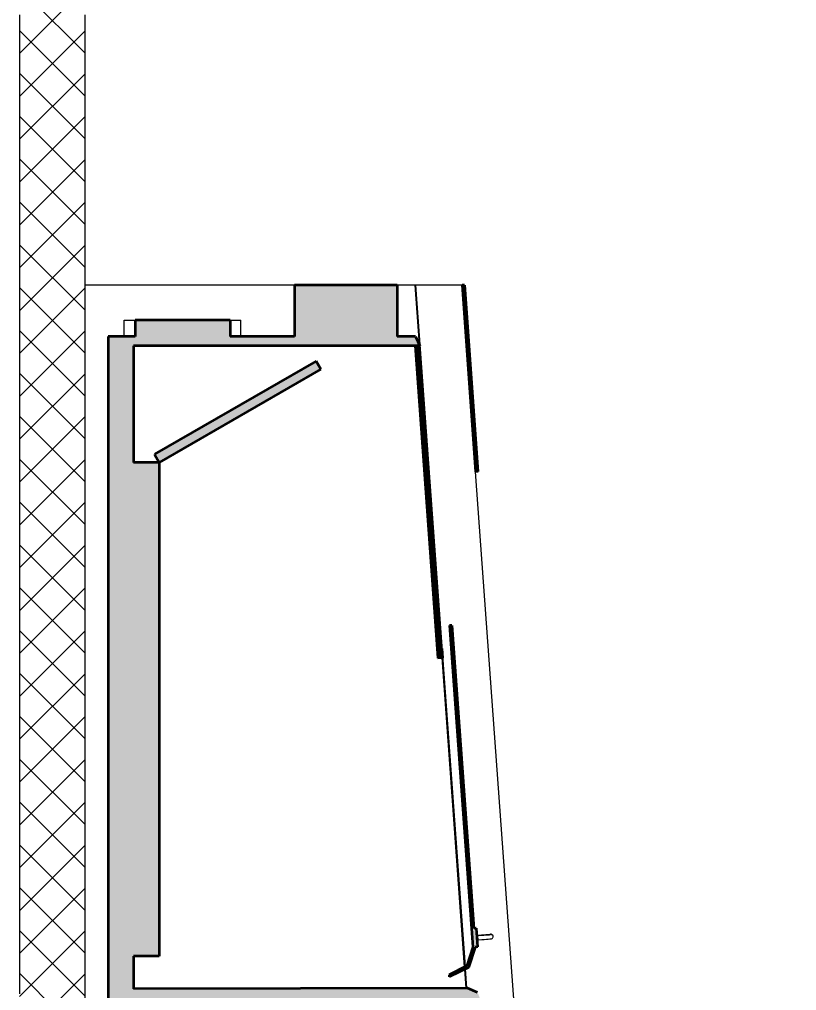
# Model space of a CAD drawing. Header units: millimetres. Extents: x -48147 to 1403542, y -455564 to 18123.
# Drawn here: x 1382604 to 1384271, y -449085 to -447003 of the extents above; entities that cross this region are included whole.
import ezdxf

# ---------------------------------------------------------------- set-up
doc = ezdxf.new("R2010")
doc.units = ezdxf.units.MM
doc.header["$MEASUREMENT"] = 0
doc.linetypes.add('Wipeout_Contour', pattern=[1000, 0, -1000])
for name, color, linetype in [('New_A-25-M_Wall_Int', 7, 'Continuous'), ('New_A-35-M_FFE_Fixed', 7, 'Continuous'), ('New_A-95-D_1_20', 7, 'Continuous')]:
    doc.layers.add(name, color=color, linetype=linetype)
for name, color, linetype, lineweight in [('New_A-25-M_Wall_Int_Pen_No__1', 7, 'Continuous', 13), ('New_A-35-M_FFE_Fixed_Pen_No__1', 7, 'Continuous', 13), ('New_A-95-D_1_20_Pen_No__1', 7, 'Continuous', 13)]:
    doc.layers.add(name, color=color, linetype=linetype, lineweight=lineweight)
for name, color, linetype, lineweight, true_color in [('New_A-25-M_Wall_Int_Pen_No__107', 7, 'Continuous', 15, 0xa6a6a6), ('New_A-35-M_FFE_Fixed_Pen_No__104', 7, 'Continuous', 15, 0xa6a6a6), ('New_A-35-M_FFE_Fixed_Pen_No__44', 7, 'Continuous', 35, 0x444444)]:
    doc.layers.add(name, color=color, linetype=linetype, lineweight=lineweight, true_color=true_color)
doc.styles.add('GENERATED_STYLE_1', font='')
doc.styles.get('GENERATED_STYLE_1').set_extended_font_data('Arial')
doc.dimstyles.new('GENERATED_STYLE__2', dxfattribs={"dimtxt": 125, "dimasz": 47.5, "dimexe": 0.18, "dimexo": 50, "dimgap": 0.09, "dimtad": 1, "dimdec": 0, "dimzin": 0, "dimdsep": 46, "dimtxsty": 'GENERATED_STYLE_1', "dimblk": 'ARROWHEAD_2', "dimblk1": 'ARROWHEAD_2', "dimblk2": 'ARROWHEAD_2', "dimcen": 0.09, "dimclrd": 7, "dimclre": 7, "dimclrt": 7, "dimadec": 0, "dimazin": 0, "dimtfac": 1, "dimtdec": 4, "dimtmove": 0, "dimatfit": 3, "dimfxl": 1, "dimtolj": 1, "dimtzin": 0, "dimarcsym": 0})

# ---------------------------------------------------------------- blocks, each defined once
blk = doc.blocks.new('Section Elem_76_1', base_point=(1418663.2, -449992.5))
at = {"color": 254, "linetype": 'Wipeout_Contour', "lineweight": 0, "ltscale": 36363434.3438254}
blk.add_wipeout([(1382744.3, -446992.5), (1382744.3, -447572.5), (1383452.9, -447572.5), (1383462.1, -447700), (1383463.3, -447702.5), (1383453.9, -447572.5), (1383553.9, -447572.5), (1383558.9, -447572.2), (1383587.9, -447972.2), (1383582.9, -447972.5), (1383674.3, -449231.5), (1383574.3, -449231.5), (1383572.8, -449211.5), (1383571.8, -449211.5), (1383573.3, -449231.5), (1383544.3, -449231.5), (1383544.3, -449958.5), (1383545.3, -449958.5), (1383545.3, -449961.5), (1383534.3, -449961.5), (1383534.3, -449977), (1383541.8, -449991.5), (1383541.8, -449992.5), (1384899.2, -449992.5), (1384899.2, -446992.5)], dxfattribs=at).dxf.layer = 'New_A-25-M_Wall_Int'
at = {"color": 254, "linetype": 'Wipeout_Contour', "lineweight": 0, "ltscale": 5816889.935855744}
blk.add_wipeout([(1383463.3, -447702.5), (1383462.3, -447702.5), (1383509.4, -448351.9), (1383510.4, -448351.8)], dxfattribs=at).dxf.layer = 'New_A-25-M_Wall_Int'
at = {"color": 254, "linetype": 'Wipeout_Contour', "lineweight": 0, "ltscale": 5817910.130765753}
blk.add_wipeout([(1383511.9, -448371.8), (1383510.9, -448371.8), (1383559, -449034.7), (1383560, -449034.2)], dxfattribs=at).dxf.layer = 'New_A-25-M_Wall_Int'
at = {"color": 254, "linetype": 'Wipeout_Contour', "lineweight": 0, "ltscale": 5818449.054077058}
blk.add_wipeout([(1383559.4, -449039.7), (1383562.3, -449080.5), (1383563.3, -449080.5), (1383560.3, -449039.2)], dxfattribs=at).dxf.layer = 'New_A-25-M_Wall_Int'
blk = doc.blocks.new('Section Elem_83_1', base_point=(1418663.2, -449992.5))
at = {"color": 254, "linetype": 'Wipeout_Contour', "lineweight": 0, "ltscale": 14536719.58055983}
blk.add_wipeout([(1382744.3, -447572.5), (1382744.3, -449231.5), (1382794.3, -449231.5), (1382794.3, -447682.5), (1382829.3, -447682.5), (1382829.3, -447647.5), (1383079.3, -447647.5), (1383079.3, -447682.5), (1383194.3, -447682.5), (1383194.3, -447572.5)], dxfattribs=at).dxf.layer = 'New_A-35-M_FFE_Fixed'
at = {"layer": 'New_A-35-M_FFE_Fixed_Pen_No__104', "linetype": 'Continuous'}
blk.add_hatch(color=256, dxfattribs=at).paths.add_polyline_path([(1383194.3, -447682.5), (1383214.3, -447682.5), (1383214.3, -447572.5), (1383194.3, -447572.5)])
at = {"layer": 'New_A-35-M_FFE_Fixed_Pen_No__1', "linetype": 'Continuous'}
blk.add_line((1383194.3, -447572.5), (1382744.3, -447572.5), dxfattribs=at)
at = {"layer": 'New_A-35-M_FFE_Fixed_Pen_No__44', "linetype": 'Continuous'}
blk.add_line((1383194.3, -447572.5), (1383194.3, -447682.5), dxfattribs=at)
at = {"layer": 'New_A-35-M_FFE_Fixed_Pen_No__44', "linetype": 'Continuous', "flags": 128}
blk.add_lwpolyline([(1382794.3, -447682.5), (1382794.3, -447702.5), (1382794.3, -449231.5)], dxfattribs=at)
at = {"color": 254, "linetype": 'Wipeout_Contour', "lineweight": 0, "ltscale": 5813986.878709476}
blk.add_wipeout([(1382852.4, -447647.5), (1382829.3, -447647.5), (1382829.3, -447682.5), (1382852.4, -447682.5)], dxfattribs=at).dxf.layer = 'New_A-35-M_FFE_Fixed'
at = {"color": 254, "linetype": 'Wipeout_Contour', "lineweight": 0, "ltscale": 5814850.372942111}
blk.add_wipeout([(1383079.3, -447647.5), (1383056.2, -447647.5), (1383056.2, -447682.5), (1383079.3, -447682.5)], dxfattribs=at).dxf.layer = 'New_A-35-M_FFE_Fixed'
at = {"color": 254, "linetype": 'Wipeout_Contour', "lineweight": 0, "ltscale": 26173444.78923565}
blk.add_wipeout([(1383453.3, -447702.5), (1382849.3, -447702.5), (1382849.3, -447952.5), (1382904.3, -447952.5), (1382894.3, -447935.2), (1383240.7, -447735.2), (1383250.7, -447752.5), (1382904.3, -447952.5), (1382904.3, -449011.5), (1382849.3, -449011.5), (1382849.3, -449081.5), (1383562.3, -449080.5), (1383559.4, -449039.7), (1383526.4, -449056.2), (1383526, -449051.3), (1383559, -449034.7), (1383510.9, -448371.8), (1383501.9, -448372.5)], dxfattribs=at).dxf.layer = 'New_A-35-M_FFE_Fixed'
at = {"layer": 'New_A-35-M_FFE_Fixed_Pen_No__104', "linetype": 'Continuous'}
for points in [[(1382852.4, -447682.5), (1383056.2, -447682.5), (1383056.2, -447647.5), (1382852.4, -447647.5)], [(1382794.3, -447702.5), (1382794.3, -449231.5), (1382849.3, -449231.5), (1382849.3, -447702.5)], [(1383250.7, -447752.5), (1383240.7, -447735.2), (1382894.3, -447935.2), (1382904.3, -447952.5)], [(1382849.3, -447952.5), (1382849.3, -449011.5), (1382904.3, -449011.5), (1382904.3, -447952.5)]]:
    blk.add_hatch(color=256, dxfattribs=at).paths.add_polyline_path(points)
at = {"layer": 'New_A-35-M_FFE_Fixed_Pen_No__1', "linetype": 'Continuous'}
for p, q in [((1382829.3, -447647.5), (1382852.4, -447647.5)), ((1382829.3, -447682.5), (1382829.3, -447647.5)), ((1383056.2, -447647.5), (1383079.3, -447647.5)), ((1383079.3, -447682.5), (1383079.3, -447647.5))]:
    blk.add_line(p, q, dxfattribs=at)
at = {"layer": 'New_A-35-M_FFE_Fixed_Pen_No__44', "linetype": 'Continuous'}
for p, q in [((1382852.4, -447647.5), (1382852.4, -447682.5)), ((1383056.2, -447647.5), (1382852.4, -447647.5)), ((1383056.2, -447647.5), (1383056.2, -447682.5)), ((1382852.4, -447682.5), (1382794.3, -447682.5)), ((1383194.3, -447682.5), (1383056.2, -447682.5)), ((1382849.3, -447702.5), (1382849.3, -447952.5)), ((1383240.7, -447735.2), (1382894.3, -447935.2)), ((1383240.7, -447735.2), (1383250.7, -447752.5)), ((1383250.7, -447752.5), (1382904.3, -447952.5)), ((1382894.3, -447935.2), (1382904.3, -447952.5)), ((1382904.3, -447952.5), (1382849.3, -447952.5)), ((1382904.3, -447952.5), (1382904.3, -449011.5)), ((1382849.3, -449011.5), (1382849.3, -449081.5)), ((1382904.3, -449011.5), (1382849.3, -449011.5))]:
    blk.add_line(p, q, dxfattribs=at)
at = {"color": 254, "linetype": 'Wipeout_Contour', "lineweight": 0, "ltscale": 7270296.068486423}
blk.add_wipeout([(1383414.3, -447572.5), (1383414.3, -447682.5), (1383453.9, -447682.5), (1383462.1, -447700), (1383452.9, -447572.5)], dxfattribs=at).dxf.layer = 'New_A-35-M_FFE_Fixed'
at = {"color": 254, "linetype": 'Wipeout_Contour', "lineweight": 0, "ltscale": 5817783.480191406}
blk.add_wipeout([(1383524.9, -447572.5), (1383645.3, -449231.5), (1383674.3, -449231.5), (1383553.9, -447572.5)], dxfattribs=at).dxf.layer = 'New_A-35-M_FFE_Fixed'
at = {"layer": 'New_A-35-M_FFE_Fixed_Pen_No__104', "linetype": 'Continuous'}
blk.add_hatch(color=256, dxfattribs=at).paths.add_polyline_path([(1383214.3, -447682.5), (1383414.3, -447682.5), (1383414.3, -447572.5), (1383214.3, -447572.5)])
at = {"layer": 'New_A-35-M_FFE_Fixed_Pen_No__44', "linetype": 'Continuous'}
blk.add_line((1383414.3, -447572.5), (1383414.3, -447682.5), dxfattribs=at)
at = {"layer": 'New_A-35-M_FFE_Fixed_Pen_No__44', "linetype": 'Continuous', "flags": 128}
blk.add_lwpolyline([(1383414.3, -447572.5), (1383214.3, -447572.5), (1383194.3, -447572.5)], dxfattribs=at)
at = {"color": 254, "linetype": 'Wipeout_Contour', "lineweight": 0, "ltscale": 5816880.582695779}
blk.add_wipeout([(1383458.3, -447702.5), (1383505.5, -448352.2), (1383509.4, -448351.9), (1383462.3, -447702.5)], dxfattribs=at).dxf.layer = 'New_A-35-M_FFE_Fixed'
at = {"color": 254, "linetype": 'Wipeout_Contour', "lineweight": 0, "ltscale": 81458587.15775077}
blk.add_wipeout([(1383524.9, -447572.5), (1383454.9, -447572.5), (1383560.9, -449033.8), (1383563.7, -449032.4), (1383576.9, -448992.4), (1383526.9, -448302.5), (1383531.9, -448302.2), (1383579, -448952.2), (1383584, -448951.8), (1383585.1, -448966.8), (1383615, -448964.6), (1383616.3, -448964.7), (1383617.6, -448965.1), (1383618.6, -448965.8), (1383619.5, -448966.8), (1383620.1, -448967.9), (1383620.4, -448969.2), (1383620.3, -448970.5), (1383619.9, -448971.8), (1383619.2, -448972.9), (1383618.2, -448973.7), (1383617, -448974.3), (1383615.7, -448974.6), (1383585.8, -448976.7), (1383586.9, -448991.7), (1383581.9, -448992.1), (1383567.5, -449035.6), (1383561.3, -449038.7), (1383564.3, -449080.5), (1383565.6, -449080.5), (1383586.8, -449089.3), (1383595.6, -449110.5), (1383595.6, -449111.5), (1383566.6, -449111.5), (1383568, -449131.5), (1383588.6, -449131.5), (1383589.3, -449131.7), (1383590.4, -449132.8), (1383590.6, -449133.5), (1383590.6, -449139.5), (1383594.6, -449139.5), (1383595.3, -449139.7), (1383596.4, -449140.8), (1383596.6, -449141.5), (1383596.6, -449201.5), (1383596.4, -449202.3), (1383595.3, -449203.4), (1383594.6, -449203.5), (1383590.6, -449203.5), (1383590.6, -449209.5), (1383590.4, -449210.3), (1383589.3, -449211.4), (1383588.6, -449211.5), (1383573.8, -449211.5), (1383575.3, -449231.5), (1383645.3, -449231.5)], dxfattribs=at).dxf.layer = 'New_A-35-M_FFE_Fixed'
at = {"layer": 'New_A-35-M_FFE_Fixed_Pen_No__44', "linetype": 'Continuous'}
for p, q in [((1383587.9, -447972.2), (1383582.9, -447972.5)), ((1383584, -448951.8), (1383579, -448952.2)), ((1383586.9, -448991.7), (1383581.9, -448992.1)), ((1383526, -449051.3), (1383526.4, -449056.2))]:
    blk.add_line(p, q, dxfattribs=at)
at = {"color": 254, "linetype": 'Wipeout_Contour', "lineweight": 0, "ltscale": 11634707.32863696}
blk.add_wipeout([(1383453.9, -447572.5), (1383510.4, -448351.8), (1383510.5, -448351.8), (1383511.9, -448371.8), (1383511.9, -448371.8), (1383560, -449034.2), (1383560.9, -449033.8), (1383454.9, -447572.5)], dxfattribs=at).dxf.layer = 'New_A-35-M_FFE_Fixed'
at = {"color": 254, "linetype": 'Wipeout_Contour', "lineweight": 0, "ltscale": 5818457.875519184}
blk.add_wipeout([(1383585.8, -448976.7), (1383595.8, -448976), (1383595.9, -448975.8), (1383585.8, -448976.6)], dxfattribs=at).dxf.layer = 'New_A-35-M_FFE_Fixed'
at = {"layer": 'New_A-35-M_FFE_Fixed_Pen_No__104', "linetype": 'Continuous'}
for points in [[(1383582.9, -447972.5), (1383587.9, -447972.2), (1383558.9, -447572.2), (1383553.9, -447572.5)], [(1382794.3, -447702.5), (1383463.3, -447702.5), (1383453.9, -447682.5), (1382794.3, -447682.5)], [(1383453.3, -447702.5), (1383500.5, -448352.5), (1383505.5, -448352.2), (1383458.3, -447702.2)], [(1383526.9, -448302.5), (1383574, -448952.5), (1383579, -448952.2), (1383531.9, -448302.2)], [(1383500.5, -448352.5), (1383501.9, -448372.5), (1383511.9, -448371.8), (1383510.5, -448351.8)]]:
    blk.add_hatch(color=256, dxfattribs=at).paths.add_polyline_path(points)
at = {"layer": 'New_A-35-M_FFE_Fixed_Pen_No__1', "linetype": 'Continuous'}
for p, q in [((1383452.9, -447572.5), (1383414.3, -447572.5)), ((1383462.1, -447700), (1383452.9, -447572.5)), ((1383454.9, -447572.5), (1383453.9, -447572.5)), ((1383510.4, -448351.8), (1383453.9, -447572.5)), ((1383524.9, -447572.5), (1383454.9, -447572.5)), ((1383553.9, -447572.5), (1383524.9, -447572.5)), ((1383509.4, -448351.9), (1383462.3, -447702.5))]:
    blk.add_line(p, q, dxfattribs=at)
at = {"layer": 'New_A-35-M_FFE_Fixed_Pen_No__44', "linetype": 'Continuous'}
for p, q in [((1383558.9, -447572.2), (1383553.9, -447572.5)), ((1383553.9, -447572.5), (1383582.9, -447972.5)), ((1383558.9, -447572.2), (1383587.9, -447972.2)), ((1383453.9, -447682.5), (1383414.3, -447682.5)), ((1383453.9, -447682.5), (1383463.3, -447702.5)), ((1383463.3, -447702.5), (1382849.3, -447702.5)), ((1383458.3, -447702.2), (1383453.3, -447702.5)), ((1383458.3, -447702.2), (1383505.5, -448352.2)), ((1383531.9, -448302.2), (1383526.9, -448302.5)), ((1383531.9, -448302.2), (1383579, -448952.2)), ((1383510.5, -448351.8), (1383505.5, -448352.2)), ((1383510.5, -448351.8), (1383511.9, -448371.8)), ((1383511.9, -448371.8), (1383501.9, -448372.5))]:
    blk.add_line(p, q, dxfattribs=at)
at = {"layer": 'New_A-35-M_FFE_Fixed_Pen_No__44', "linetype": 'Continuous', "flags": 128}
blk.add_lwpolyline([(1383453.3, -447702.5), (1383500.5, -448352.5), (1383501.9, -448372.5)], dxfattribs=at)
at = {"color": 254, "linetype": 'Wipeout_Contour', "lineweight": 0, "ltscale": 5818457.516923073}
blk.add_wipeout([(1383585.8, -448976.6), (1383595.9, -448975.8), (1383595.9, -448975.3), (1383585.8, -448976.1)], dxfattribs=at).dxf.layer = 'New_A-35-M_FFE_Fixed'
at = {"color": 254, "linetype": 'Wipeout_Contour', "lineweight": 0, "ltscale": 5818452.491698951}
blk.add_wipeout([(1383560.3, -449039.2), (1383563.3, -449080.5), (1383564.3, -449080.5), (1383561.3, -449038.7)], dxfattribs=at).dxf.layer = 'New_A-35-M_FFE_Fixed'
at = {"layer": 'New_A-35-M_FFE_Fixed_Pen_No__104', "linetype": 'Continuous'}
for points in [[(1383576.9, -448992.4), (1383563.7, -449032.4), (1383526, -449051.3), (1383526.4, -449056.2), (1383567.5, -449035.6), (1383581.9, -448992.1)], [(1383595.6, -449111.5), (1383595.6, -449110.5), (1383586.8, -449089.3), (1383565.6, -449080.5), (1382849.3, -449081.5), (1382849.3, -449111.5)]]:
    blk.add_hatch(color=256, dxfattribs=at).paths.add_polyline_path(points)
at = {"layer": 'New_A-35-M_FFE_Fixed_Pen_No__1', "linetype": 'Continuous'}
for p, q in [((1383560.9, -449033.8), (1383454.9, -447572.5)), ((1383559, -449034.7), (1383510.9, -448371.8)), ((1383560, -449034.2), (1383511.9, -448371.8)), ((1383562.3, -449080.5), (1383559.4, -449039.7)), ((1383563.3, -449080.5), (1383560.3, -449039.2)), ((1383564.3, -449080.5), (1383561.3, -449038.7))]:
    blk.add_line(p, q, dxfattribs=at)
at = {"layer": 'New_A-35-M_FFE_Fixed_Pen_No__44', "linetype": 'Continuous'}
for p, q in [((1383581.9, -448992.1), (1383567.5, -449035.6)), ((1383563.7, -449032.4), (1383526, -449051.3)), ((1383567.5, -449035.6), (1383526.4, -449056.2))]:
    blk.add_line(p, q, dxfattribs=at)
at = {"layer": 'New_A-35-M_FFE_Fixed_Pen_No__44', "linetype": 'Continuous', "flags": 128}
blk.add_lwpolyline([(1383586.8, -449089.3), (1383565.6, -449080.5), (1382849.3, -449081.5)], dxfattribs=at)
at = {"color": 254, "linetype": 'Wipeout_Contour', "lineweight": 0, "ltscale": 5818456.672627158}
blk.add_wipeout([(1383585.8, -448976.1), (1383595.9, -448975.3), (1383595.9, -448974.5), (1383585.7, -448975.3)], dxfattribs=at).dxf.layer = 'New_A-35-M_FFE_Fixed'
at = {"color": 254, "linetype": 'Wipeout_Contour', "lineweight": 0, "ltscale": 5818455.404267638}
blk.add_wipeout([(1383585.7, -448975.3), (1383595.9, -448974.5), (1383595.9, -448973.5), (1383585.6, -448974.2)], dxfattribs=at).dxf.layer = 'New_A-35-M_FFE_Fixed'
at = {"color": 254, "linetype": 'Wipeout_Contour', "lineweight": 0, "ltscale": 5818453.795753628}
blk.add_wipeout([(1383585.6, -448974.2), (1383595.9, -448973.5), (1383595.8, -448972.3), (1383585.5, -448973)], dxfattribs=at).dxf.layer = 'New_A-35-M_FFE_Fixed'
at = {"color": 254, "linetype": 'Wipeout_Contour', "lineweight": 0, "ltscale": 5818451.95475812}
blk.add_wipeout([(1383585.5, -448973), (1383595.8, -448972.3), (1383595.7, -448971), (1383585.4, -448971.8)], dxfattribs=at).dxf.layer = 'New_A-35-M_FFE_Fixed'
at = {"color": 254, "linetype": 'Wipeout_Contour', "lineweight": 0, "ltscale": 5818450.006720263}
blk.add_wipeout([(1383585.4, -448971.8), (1383595.7, -448971), (1383595.6, -448969.7), (1383585.4, -448970.5)], dxfattribs=at).dxf.layer = 'New_A-35-M_FFE_Fixed'
at = {"color": 254, "linetype": 'Wipeout_Contour', "lineweight": 0, "ltscale": 5818448.084378919}
blk.add_wipeout([(1383585.4, -448970.5), (1383595.6, -448969.7), (1383595.5, -448968.5), (1383585.3, -448969.3)], dxfattribs=at).dxf.layer = 'New_A-35-M_FFE_Fixed'
at = {"color": 254, "linetype": 'Wipeout_Contour', "lineweight": 0, "ltscale": 5818446.318716606}
blk.add_wipeout([(1383585.3, -448969.3), (1383595.5, -448968.5), (1383595.4, -448967.5), (1383585.2, -448968.2)], dxfattribs=at).dxf.layer = 'New_A-35-M_FFE_Fixed'
at = {"color": 254, "linetype": 'Wipeout_Contour', "lineweight": 0, "ltscale": 5818444.830021506}
blk.add_wipeout([(1383585.2, -448968.2), (1383595.4, -448967.5), (1383595.3, -448966.7), (1383585.1, -448967.4)], dxfattribs=at).dxf.layer = 'New_A-35-M_FFE_Fixed'
at = {"color": 254, "linetype": 'Wipeout_Contour', "lineweight": 0, "ltscale": 5818443.719670128}
blk.add_wipeout([(1383585.1, -448967.4), (1383595.3, -448966.7), (1383595.2, -448966.2), (1383585.1, -448966.9)], dxfattribs=at).dxf.layer = 'New_A-35-M_FFE_Fixed'
at = {"color": 254, "linetype": 'Wipeout_Contour', "lineweight": 0, "ltscale": 5818443.063149055}
blk.add_wipeout([(1383595.1, -448966), (1383585.1, -448966.8), (1383585.1, -448966.9), (1383595.2, -448966.2)], dxfattribs=at).dxf.layer = 'New_A-35-M_FFE_Fixed'
at = {"layer": 'New_A-35-M_FFE_Fixed_Pen_No__44', "linetype": 'Continuous', "flags": 128}
blk.add_lwpolyline([(1383526.9, -448302.5), (1383574, -448952.5), (1383576.9, -448992.4), (1383563.7, -449032.4)], dxfattribs=at)
at = {"color": 254, "linetype": 'Wipeout_Contour', "lineweight": 0, "ltscale": 5818486.351430858}
blk.add_wipeout([(1383595.8, -448976), (1383600.9, -448975.6), (1383601.3, -448975.4), (1383595.9, -448975.8)], dxfattribs=at).dxf.layer = 'New_A-35-M_FFE_Fixed'
at = {"color": 254, "linetype": 'Wipeout_Contour', "lineweight": 0, "ltscale": 5818486.594504636}
blk.add_wipeout([(1383595.9, -448975.8), (1383601.3, -448975.4), (1383601.5, -448974.9), (1383595.9, -448975.3)], dxfattribs=at).dxf.layer = 'New_A-35-M_FFE_Fixed'
at = {"color": 254, "linetype": 'Wipeout_Contour', "lineweight": 0, "ltscale": 5818486.289125418}
blk.add_wipeout([(1383595.9, -448975.3), (1383601.5, -448974.9), (1383601.8, -448974.1), (1383595.9, -448974.5)], dxfattribs=at).dxf.layer = 'New_A-35-M_FFE_Fixed'
at = {"color": 254, "linetype": 'Wipeout_Contour', "lineweight": 0, "ltscale": 5818485.447218327}
blk.add_wipeout([(1383595.9, -448974.5), (1383601.8, -448974.1), (1383601.9, -448973.1), (1383595.9, -448973.5)], dxfattribs=at).dxf.layer = 'New_A-35-M_FFE_Fixed'
at = {"color": 254, "linetype": 'Wipeout_Contour', "lineweight": 0, "ltscale": 5818484.130004975}
blk.add_wipeout([(1383595.9, -448973.5), (1383601.9, -448973.1), (1383601.9, -448971.9), (1383595.8, -448972.3)], dxfattribs=at).dxf.layer = 'New_A-35-M_FFE_Fixed'
at = {"color": 254, "linetype": 'Wipeout_Contour', "lineweight": 0, "ltscale": 5818482.445122106}
blk.add_wipeout([(1383595.8, -448972.3), (1383601.9, -448971.9), (1383601.9, -448970.6), (1383595.7, -448971)], dxfattribs=at).dxf.layer = 'New_A-35-M_FFE_Fixed'
at = {"color": 254, "linetype": 'Wipeout_Contour', "lineweight": 0, "ltscale": 5818480.504611409}
blk.add_wipeout([(1383595.7, -448971), (1383601.9, -448970.6), (1383601.7, -448969.3), (1383595.6, -448969.7)], dxfattribs=at).dxf.layer = 'New_A-35-M_FFE_Fixed'
at = {"color": 254, "linetype": 'Wipeout_Contour', "lineweight": 0, "ltscale": 5818478.427485642}
blk.add_wipeout([(1383595.6, -448969.7), (1383601.7, -448969.3), (1383601.5, -448968.1), (1383595.5, -448968.5)], dxfattribs=at).dxf.layer = 'New_A-35-M_FFE_Fixed'
at = {"color": 254, "linetype": 'Wipeout_Contour', "lineweight": 0, "ltscale": 5818476.355467557}
blk.add_wipeout([(1383595.5, -448968.5), (1383601.5, -448968.1), (1383601.3, -448967.1), (1383595.4, -448967.5)], dxfattribs=at).dxf.layer = 'New_A-35-M_FFE_Fixed'
at = {"color": 254, "linetype": 'Wipeout_Contour', "lineweight": 0, "ltscale": 5818474.429770177}
blk.add_wipeout([(1383595.4, -448967.5), (1383601.3, -448967.1), (1383600.9, -448966.3), (1383595.3, -448966.7)], dxfattribs=at).dxf.layer = 'New_A-35-M_FFE_Fixed'
at = {"color": 254, "linetype": 'Wipeout_Contour', "lineweight": 0, "ltscale": 5818472.781229187}
blk.add_wipeout([(1383595.3, -448966.7), (1383600.9, -448966.3), (1383600.6, -448965.8), (1383595.2, -448966.2)], dxfattribs=at).dxf.layer = 'New_A-35-M_FFE_Fixed'
at = {"color": 254, "linetype": 'Wipeout_Contour', "lineweight": 0, "ltscale": 5818471.520429136}
blk.add_wipeout([(1383595.2, -448966.2), (1383600.6, -448965.8), (1383600.2, -448965.7), (1383595.1, -448966)], dxfattribs=at).dxf.layer = 'New_A-35-M_FFE_Fixed'
at = {"layer": 'New_A-35-M_FFE_Fixed_Pen_No__104', "linetype": 'Continuous'}
blk.add_hatch(color=256, dxfattribs=at).paths.add_polyline_path([(1383574, -448952.5), (1383576.9, -448992.4), (1383586.9, -448991.7), (1383584, -448951.8)])
at = {"layer": 'New_A-35-M_FFE_Fixed_Pen_No__44', "linetype": 'Continuous'}
blk.add_line((1383584, -448951.8), (1383586.9, -448991.7), dxfattribs=at)
at = {"color": 254, "linetype": 'Wipeout_Contour', "lineweight": 0, "ltscale": 5818505.417841376}
blk.add_wipeout([(1383600.9, -448975.6), (1383605.8, -448975.3), (1383606.4, -448975.1), (1383601.3, -448975.4)], dxfattribs=at).dxf.layer = 'New_A-35-M_FFE_Fixed'
at = {"color": 254, "linetype": 'Wipeout_Contour', "lineweight": 0, "ltscale": 5818506.67448369}
blk.add_wipeout([(1383601.3, -448975.4), (1383606.4, -448975.1), (1383607, -448974.5), (1383601.5, -448974.9)], dxfattribs=at).dxf.layer = 'New_A-35-M_FFE_Fixed'
at = {"color": 254, "linetype": 'Wipeout_Contour', "lineweight": 0, "ltscale": 5818507.277938904}
blk.add_wipeout([(1383601.5, -448974.9), (1383607, -448974.5), (1383607.4, -448973.7), (1383601.8, -448974.1)], dxfattribs=at).dxf.layer = 'New_A-35-M_FFE_Fixed'
at = {"color": 254, "linetype": 'Wipeout_Contour', "lineweight": 0, "ltscale": 5818507.185043396}
blk.add_wipeout([(1383601.8, -448974.1), (1383607.4, -448973.7), (1383607.8, -448972.6), (1383601.9, -448973.1)], dxfattribs=at).dxf.layer = 'New_A-35-M_FFE_Fixed'
at = {"color": 254, "linetype": 'Wipeout_Contour', "lineweight": 0, "ltscale": 5818506.401206709}
blk.add_wipeout([(1383601.9, -448973.1), (1383607.8, -448972.6), (1383607.9, -448971.4), (1383601.9, -448971.9)], dxfattribs=at).dxf.layer = 'New_A-35-M_FFE_Fixed'
at = {"color": 254, "linetype": 'Wipeout_Contour', "lineweight": 0, "ltscale": 5818504.965999736}
blk.add_wipeout([(1383601.9, -448971.9), (1383607.9, -448971.4), (1383607.9, -448970.1), (1383601.9, -448970.6)], dxfattribs=at).dxf.layer = 'New_A-35-M_FFE_Fixed'
at = {"color": 254, "linetype": 'Wipeout_Contour', "lineweight": 0, "ltscale": 5818503.028011233}
blk.add_wipeout([(1383601.9, -448970.6), (1383607.9, -448970.1), (1383607.7, -448968.8), (1383601.7, -448969.3)], dxfattribs=at).dxf.layer = 'New_A-35-M_FFE_Fixed'
at = {"color": 254, "linetype": 'Wipeout_Contour', "lineweight": 0, "ltscale": 5818500.680774665}
blk.add_wipeout([(1383601.7, -448969.3), (1383607.7, -448968.8), (1383607.4, -448967.7), (1383601.5, -448968.1)], dxfattribs=at).dxf.layer = 'New_A-35-M_FFE_Fixed'
at = {"color": 254, "linetype": 'Wipeout_Contour', "lineweight": 0, "ltscale": 5818498.084597118}
blk.add_wipeout([(1383601.5, -448968.1), (1383607.4, -448967.7), (1383606.9, -448966.7), (1383601.3, -448967.1)], dxfattribs=at).dxf.layer = 'New_A-35-M_FFE_Fixed'
at = {"color": 254, "linetype": 'Wipeout_Contour', "lineweight": 0, "ltscale": 5818495.416529104}
blk.add_wipeout([(1383601.3, -448967.1), (1383606.9, -448966.7), (1383606.3, -448965.9), (1383600.9, -448966.3)], dxfattribs=at).dxf.layer = 'New_A-35-M_FFE_Fixed'
at = {"color": 254, "linetype": 'Wipeout_Contour', "lineweight": 0, "ltscale": 5818492.857944241}
blk.add_wipeout([(1383600.9, -448966.3), (1383606.3, -448965.9), (1383605.7, -448965.4), (1383600.6, -448965.8)], dxfattribs=at).dxf.layer = 'New_A-35-M_FFE_Fixed'
at = {"color": 254, "linetype": 'Wipeout_Contour', "lineweight": 0, "ltscale": 5818490.580629658}
blk.add_wipeout([(1383600.6, -448965.8), (1383605.7, -448965.4), (1383605, -448965.3), (1383600.2, -448965.7)], dxfattribs=at).dxf.layer = 'New_A-35-M_FFE_Fixed'
at = {"color": 254, "linetype": 'Wipeout_Contour', "lineweight": 0, "ltscale": 5818522.565547897}
blk.add_wipeout([(1383605.8, -448975.3), (1383609.9, -448975), (1383610.8, -448974.8), (1383606.4, -448975.1)], dxfattribs=at).dxf.layer = 'New_A-35-M_FFE_Fixed'
at = {"color": 254, "linetype": 'Wipeout_Contour', "lineweight": 0, "ltscale": 5818524.870521752}
blk.add_wipeout([(1383606.4, -448975.1), (1383610.8, -448974.8), (1383611.6, -448974.2), (1383607, -448974.5)], dxfattribs=at).dxf.layer = 'New_A-35-M_FFE_Fixed'
at = {"color": 254, "linetype": 'Wipeout_Contour', "lineweight": 0, "ltscale": 5818526.41402984}
blk.add_wipeout([(1383607, -448974.5), (1383611.6, -448974.2), (1383612.3, -448973.3), (1383607.4, -448973.7)], dxfattribs=at).dxf.layer = 'New_A-35-M_FFE_Fixed'
at = {"color": 254, "linetype": 'Wipeout_Contour', "lineweight": 0, "ltscale": 5818527.088812854}
blk.add_wipeout([(1383607.4, -448973.7), (1383612.3, -448973.3), (1383612.8, -448972.3), (1383607.8, -448972.6)], dxfattribs=at).dxf.layer = 'New_A-35-M_FFE_Fixed'
at = {"color": 254, "linetype": 'Wipeout_Contour', "lineweight": 0, "ltscale": 5818526.847912198}
blk.add_wipeout([(1383607.8, -448972.6), (1383612.8, -448972.3), (1383613.1, -448971), (1383607.9, -448971.4)], dxfattribs=at).dxf.layer = 'New_A-35-M_FFE_Fixed'
at = {"color": 254, "linetype": 'Wipeout_Contour', "lineweight": 0, "ltscale": 5818525.703995476}
blk.add_wipeout([(1383607.9, -448971.4), (1383613.1, -448971), (1383613.1, -448969.7), (1383607.9, -448970.1)], dxfattribs=at).dxf.layer = 'New_A-35-M_FFE_Fixed'
at = {"color": 254, "linetype": 'Wipeout_Contour', "lineweight": 0, "ltscale": 5818523.75593956}
blk.add_wipeout([(1383607.9, -448970.1), (1383613.1, -448969.7), (1383612.9, -448968.5), (1383607.7, -448968.8)], dxfattribs=at).dxf.layer = 'New_A-35-M_FFE_Fixed'
at = {"color": 254, "linetype": 'Wipeout_Contour', "lineweight": 0, "ltscale": 5818521.127802779}
blk.add_wipeout([(1383607.7, -448968.8), (1383612.9, -448968.5), (1383612.4, -448967.3), (1383607.4, -448967.7)], dxfattribs=at).dxf.layer = 'New_A-35-M_FFE_Fixed'
at = {"color": 254, "linetype": 'Wipeout_Contour', "lineweight": 0, "ltscale": 5818517.988966146}
blk.add_wipeout([(1383607.4, -448967.7), (1383612.4, -448967.3), (1383611.8, -448966.3), (1383606.9, -448966.7)], dxfattribs=at).dxf.layer = 'New_A-35-M_FFE_Fixed'
at = {"color": 254, "linetype": 'Wipeout_Contour', "lineweight": 0, "ltscale": 5818514.553544196}
blk.add_wipeout([(1383606.9, -448966.7), (1383611.8, -448966.3), (1383611, -448965.6), (1383606.3, -448965.9)], dxfattribs=at).dxf.layer = 'New_A-35-M_FFE_Fixed'
at = {"color": 254, "linetype": 'Wipeout_Contour', "lineweight": 0, "ltscale": 5818511.055245193}
blk.add_wipeout([(1383606.3, -448965.9), (1383611, -448965.6), (1383610.1, -448965.1), (1383605.7, -448965.4)], dxfattribs=at).dxf.layer = 'New_A-35-M_FFE_Fixed'
at = {"layer": 'New_A-35-M_FFE_Fixed_Pen_No__1', "linetype": 'Continuous'}
blk.add_line((1383585.8, -448976.7), (1383595.8, -448976), dxfattribs=at)
at = {"color": 254, "linetype": 'Wipeout_Contour', "lineweight": 0, "ltscale": 5818507.729467022}
blk.add_wipeout([(1383605.7, -448965.4), (1383610.1, -448965.1), (1383609.2, -448965), (1383605, -448965.3)], dxfattribs=at).dxf.layer = 'New_A-35-M_FFE_Fixed'
at = {"layer": 'New_A-35-M_FFE_Fixed_Pen_No__1', "linetype": 'Continuous'}
blk.add_line((1383585.1, -448966.8), (1383595.1, -448966), dxfattribs=at)
at = {"color": 254, "linetype": 'Wipeout_Contour', "lineweight": 0, "ltscale": 5818536.564137039}
blk.add_wipeout([(1383609.9, -448975), (1383613.1, -448974.8), (1383614.2, -448974.5), (1383610.8, -448974.8)], dxfattribs=at).dxf.layer = 'New_A-35-M_FFE_Fixed'
at = {"color": 254, "linetype": 'Wipeout_Contour', "lineweight": 0, "ltscale": 5818539.725568052}
blk.add_wipeout([(1383610.8, -448974.8), (1383614.2, -448974.5), (1383615.2, -448973.9), (1383611.6, -448974.2)], dxfattribs=at).dxf.layer = 'New_A-35-M_FFE_Fixed'
at = {"color": 254, "linetype": 'Wipeout_Contour', "lineweight": 0, "ltscale": 5818542.037176025}
blk.add_wipeout([(1383611.6, -448974.2), (1383615.2, -448973.9), (1383616, -448973.1), (1383612.3, -448973.3)], dxfattribs=at).dxf.layer = 'New_A-35-M_FFE_Fixed'
at = {"color": 254, "linetype": 'Wipeout_Contour', "lineweight": 0, "ltscale": 5818543.339311614}
blk.add_wipeout([(1383612.3, -448973.3), (1383616, -448973.1), (1383616.7, -448972), (1383612.8, -448972.3)], dxfattribs=at).dxf.layer = 'New_A-35-M_FFE_Fixed'
at = {"color": 254, "linetype": 'Wipeout_Contour', "lineweight": 0, "ltscale": 5818543.542198979}
blk.add_wipeout([(1383612.8, -448972.3), (1383616.7, -448972), (1383617, -448970.8), (1383613.1, -448971)], dxfattribs=at).dxf.layer = 'New_A-35-M_FFE_Fixed'
at = {"color": 254, "linetype": 'Wipeout_Contour', "lineweight": 0, "ltscale": 5818542.631081044}
blk.add_wipeout([(1383613.1, -448971), (1383617, -448970.8), (1383617.1, -448969.5), (1383613.1, -448969.7)], dxfattribs=at).dxf.layer = 'New_A-35-M_FFE_Fixed'
at = {"color": 254, "linetype": 'Wipeout_Contour', "lineweight": 0, "ltscale": 5818540.680215448}
blk.add_wipeout([(1383613.1, -448969.7), (1383617.1, -448969.5), (1383616.8, -448968.2), (1383612.9, -448968.5)], dxfattribs=at).dxf.layer = 'New_A-35-M_FFE_Fixed'
at = {"color": 254, "linetype": 'Wipeout_Contour', "lineweight": 0, "ltscale": 5818537.82254115}
blk.add_wipeout([(1383612.9, -448968.5), (1383616.8, -448968.2), (1383616.3, -448967), (1383612.4, -448967.3)], dxfattribs=at).dxf.layer = 'New_A-35-M_FFE_Fixed'
at = {"color": 254, "linetype": 'Wipeout_Contour', "lineweight": 0, "ltscale": 5818534.240342239}
blk.add_wipeout([(1383612.4, -448967.3), (1383616.3, -448967), (1383615.5, -448966), (1383611.8, -448966.3)], dxfattribs=at).dxf.layer = 'New_A-35-M_FFE_Fixed'
at = {"color": 254, "linetype": 'Wipeout_Contour', "lineweight": 0, "ltscale": 5818530.178101501}
blk.add_wipeout([(1383611.8, -448966.3), (1383615.5, -448966), (1383614.6, -448965.3), (1383611, -448965.6)], dxfattribs=at).dxf.layer = 'New_A-35-M_FFE_Fixed'
at = {"color": 254, "linetype": 'Wipeout_Contour', "lineweight": 0, "ltscale": 5818525.912336238}
blk.add_wipeout([(1383611, -448965.6), (1383614.6, -448965.3), (1383613.5, -448964.9), (1383610.1, -448965.1)], dxfattribs=at).dxf.layer = 'New_A-35-M_FFE_Fixed'
at = {"layer": 'New_A-35-M_FFE_Fixed_Pen_No__1', "linetype": 'Continuous'}
blk.add_line((1383595.8, -448976), (1383600.9, -448975.6), dxfattribs=at)
at = {"color": 254, "linetype": 'Wipeout_Contour', "lineweight": 0, "ltscale": 5818521.730099957}
blk.add_wipeout([(1383610.1, -448965.1), (1383613.5, -448964.9), (1383612.3, -448964.8), (1383609.2, -448965)], dxfattribs=at).dxf.layer = 'New_A-35-M_FFE_Fixed'
at = {"layer": 'New_A-35-M_FFE_Fixed_Pen_No__1', "linetype": 'Continuous'}
blk.add_line((1383595.1, -448966), (1383600.2, -448965.7), dxfattribs=at)
at = {"color": 254, "linetype": 'Wipeout_Contour', "lineweight": 0, "ltscale": 5818546.457148311}
blk.add_wipeout([(1383613.1, -448974.8), (1383615.1, -448974.6), (1383616.3, -448974.4), (1383614.2, -448974.5)], dxfattribs=at).dxf.layer = 'New_A-35-M_FFE_Fixed'
at = {"color": 254, "linetype": 'Wipeout_Contour', "lineweight": 0, "ltscale": 5818550.225331478}
blk.add_wipeout([(1383614.2, -448974.5), (1383616.3, -448974.4), (1383617.4, -448973.8), (1383615.2, -448973.9)], dxfattribs=at).dxf.layer = 'New_A-35-M_FFE_Fixed'
at = {"color": 254, "linetype": 'Wipeout_Contour', "lineweight": 0, "ltscale": 5818553.081225411}
blk.add_wipeout([(1383615.2, -448973.9), (1383617.4, -448973.8), (1383618.4, -448972.9), (1383616, -448973.1)], dxfattribs=at).dxf.layer = 'New_A-35-M_FFE_Fixed'
at = {"color": 254, "linetype": 'Wipeout_Contour', "lineweight": 0, "ltscale": 5818554.828155996}
blk.add_wipeout([(1383616, -448973.1), (1383618.4, -448972.9), (1383619.1, -448971.8), (1383616.7, -448972)], dxfattribs=at).dxf.layer = 'New_A-35-M_FFE_Fixed'
at = {"color": 254, "linetype": 'Wipeout_Contour', "lineweight": 0, "ltscale": 5818555.345959103}
blk.add_wipeout([(1383616.7, -448972), (1383619.1, -448971.8), (1383619.5, -448970.6), (1383617, -448970.8)], dxfattribs=at).dxf.layer = 'New_A-35-M_FFE_Fixed'
at = {"color": 254, "linetype": 'Wipeout_Contour', "lineweight": 0, "ltscale": 5818554.598147494}
blk.add_wipeout([(1383617, -448970.8), (1383619.5, -448970.6), (1383619.5, -448969.3), (1383617.1, -448969.5)], dxfattribs=at).dxf.layer = 'New_A-35-M_FFE_Fixed'
at = {"color": 254, "linetype": 'Wipeout_Contour', "lineweight": 0, "ltscale": 5818552.647390985}
blk.add_wipeout([(1383617.1, -448969.5), (1383619.5, -448969.3), (1383619.3, -448968), (1383616.8, -448968.2)], dxfattribs=at).dxf.layer = 'New_A-35-M_FFE_Fixed'
at = {"color": 254, "linetype": 'Wipeout_Contour', "lineweight": 0, "ltscale": 5818549.626826848}
blk.add_wipeout([(1383616.8, -448968.2), (1383619.3, -448968), (1383618.7, -448966.8), (1383616.3, -448967)], dxfattribs=at).dxf.layer = 'New_A-35-M_FFE_Fixed'
at = {"color": 254, "linetype": 'Wipeout_Contour', "lineweight": 0, "ltscale": 5818545.730341061}
blk.add_wipeout([(1383616.3, -448967), (1383618.7, -448966.8), (1383617.9, -448965.9), (1383615.5, -448966)], dxfattribs=at).dxf.layer = 'New_A-35-M_FFE_Fixed'
at = {"color": 254, "linetype": 'Wipeout_Contour', "lineweight": 0, "ltscale": 5818541.224149549}
blk.add_wipeout([(1383615.5, -448966), (1383617.9, -448965.9), (1383616.8, -448965.1), (1383614.6, -448965.3)], dxfattribs=at).dxf.layer = 'New_A-35-M_FFE_Fixed'
at = {"color": 254, "linetype": 'Wipeout_Contour', "lineweight": 0, "ltscale": 5818536.415248559}
blk.add_wipeout([(1383614.6, -448965.3), (1383616.8, -448965.1), (1383615.6, -448964.7), (1383613.5, -448964.9)], dxfattribs=at).dxf.layer = 'New_A-35-M_FFE_Fixed'
at = {"color": 254, "linetype": 'Wipeout_Contour', "lineweight": 0, "ltscale": 5818531.626941869}
blk.add_wipeout([(1383613.5, -448964.9), (1383615.6, -448964.7), (1383614.3, -448964.6), (1383612.3, -448964.8)], dxfattribs=at).dxf.layer = 'New_A-35-M_FFE_Fixed'
at = {"color": 254, "linetype": 'Wipeout_Contour', "lineweight": 0, "ltscale": 5818551.54619313}
blk.add_wipeout([(1383615.1, -448974.6), (1383615.7, -448974.6), (1383617, -448974.3), (1383616.3, -448974.4)], dxfattribs=at).dxf.layer = 'New_A-35-M_FFE_Fixed'
at = {"color": 254, "linetype": 'Wipeout_Contour', "lineweight": 0, "ltscale": 5818555.611901436}
blk.add_wipeout([(1383616.3, -448974.4), (1383617, -448974.3), (1383618.2, -448973.7), (1383617.4, -448973.8)], dxfattribs=at).dxf.layer = 'New_A-35-M_FFE_Fixed'
at = {"color": 254, "linetype": 'Wipeout_Contour', "lineweight": 0, "ltscale": 5818558.734845018}
blk.add_wipeout([(1383617.4, -448973.8), (1383618.2, -448973.7), (1383619.2, -448972.9), (1383618.4, -448972.9)], dxfattribs=at).dxf.layer = 'New_A-35-M_FFE_Fixed'
at = {"color": 254, "linetype": 'Wipeout_Contour', "lineweight": 0, "ltscale": 5818560.701230715}
blk.add_wipeout([(1383618.4, -448972.9), (1383619.2, -448972.9), (1383619.9, -448971.8), (1383619.1, -448971.8)], dxfattribs=at).dxf.layer = 'New_A-35-M_FFE_Fixed'
at = {"color": 254, "linetype": 'Wipeout_Contour', "lineweight": 0, "ltscale": 5818561.376288424}
blk.add_wipeout([(1383619.1, -448971.8), (1383619.9, -448971.8), (1383620.3, -448970.5), (1383619.5, -448970.6)], dxfattribs=at).dxf.layer = 'New_A-35-M_FFE_Fixed'
at = {"color": 254, "linetype": 'Wipeout_Contour', "lineweight": 0, "ltscale": 5818560.7124522}
blk.add_wipeout([(1383619.5, -448970.6), (1383620.3, -448970.5), (1383620.4, -448969.2), (1383619.5, -448969.3)], dxfattribs=at).dxf.layer = 'New_A-35-M_FFE_Fixed'
at = {"color": 254, "linetype": 'Wipeout_Contour', "lineweight": 0, "ltscale": 5818558.761681152}
blk.add_wipeout([(1383619.5, -448969.3), (1383620.4, -448969.2), (1383620.1, -448967.9), (1383619.3, -448968)], dxfattribs=at).dxf.layer = 'New_A-35-M_FFE_Fixed'
at = {"color": 254, "linetype": 'Wipeout_Contour', "lineweight": 0, "ltscale": 5818555.658031275}
blk.add_wipeout([(1383619.3, -448968), (1383620.1, -448967.9), (1383619.5, -448966.8), (1383618.7, -448966.8)], dxfattribs=at).dxf.layer = 'New_A-35-M_FFE_Fixed'
at = {"color": 254, "linetype": 'Wipeout_Contour', "lineweight": 0, "ltscale": 5818551.605532271}
blk.add_wipeout([(1383618.7, -448966.8), (1383619.5, -448966.8), (1383618.6, -448965.8), (1383617.9, -448965.9)], dxfattribs=at).dxf.layer = 'New_A-35-M_FFE_Fixed'
at = {"color": 254, "linetype": 'Wipeout_Contour', "lineweight": 0, "ltscale": 5818546.881406127}
blk.add_wipeout([(1383617.9, -448965.9), (1383618.6, -448965.8), (1383617.6, -448965.1), (1383616.8, -448965.1)], dxfattribs=at).dxf.layer = 'New_A-35-M_FFE_Fixed'
at = {"color": 254, "linetype": 'Wipeout_Contour', "lineweight": 0, "ltscale": 5818541.807832971}
blk.add_wipeout([(1383616.8, -448965.1), (1383617.6, -448965.1), (1383616.3, -448964.7), (1383615.6, -448964.7)], dxfattribs=at).dxf.layer = 'New_A-35-M_FFE_Fixed'
at = {"layer": 'New_A-35-M_FFE_Fixed_Pen_No__1', "linetype": 'Continuous'}
blk.add_line((1383600.9, -448975.6), (1383605.8, -448975.3), dxfattribs=at)
at = {"color": 254, "linetype": 'Wipeout_Contour', "lineweight": 0, "ltscale": 5818536.727591319}
blk.add_wipeout([(1383615.6, -448964.7), (1383616.3, -448964.7), (1383615, -448964.6), (1383614.3, -448964.6)], dxfattribs=at).dxf.layer = 'New_A-35-M_FFE_Fixed'
at = {"layer": 'New_A-35-M_FFE_Fixed_Pen_No__1', "linetype": 'Continuous'}
for p, q in [((1383674.3, -449231.5), (1383582.9, -447972.5)), ((1383600.2, -448965.7), (1383605, -448965.3)), ((1383605, -448965.3), (1383609.2, -448965)), ((1383609.2, -448965), (1383612.3, -448964.8)), ((1383612.3, -448964.8), (1383614.3, -448964.6)), ((1383614.3, -448964.6), (1383615, -448964.6)), ((1383616.3, -448964.7), (1383615, -448964.6)), ((1383617.6, -448965.1), (1383616.3, -448964.7)), ((1383618.6, -448965.8), (1383617.6, -448965.1)), ((1383619.5, -448966.8), (1383618.6, -448965.8)), ((1383620.1, -448967.9), (1383619.5, -448966.8)), ((1383605.8, -448975.3), (1383609.9, -448975)), ((1383609.9, -448975), (1383613.1, -448974.8)), ((1383613.1, -448974.8), (1383615.1, -448974.6)), ((1383615.1, -448974.6), (1383615.7, -448974.6)), ((1383615.7, -448974.6), (1383617, -448974.3)), ((1383617, -448974.3), (1383618.2, -448973.7)), ((1383618.2, -448973.7), (1383619.2, -448972.9)), ((1383619.2, -448972.9), (1383619.9, -448971.8)), ((1383619.9, -448971.8), (1383620.3, -448970.5)), ((1383620.4, -448969.2), (1383620.1, -448967.9)), ((1383620.3, -448970.5), (1383620.4, -448969.2))]:
    blk.add_line(p, q, dxfattribs=at)
blk = doc.blocks.new('Section Elem_84_1', base_point=(1418663.2, -449992.5))
at = {"color": 254, "linetype": 'Wipeout_Contour', "lineweight": 0, "ltscale": 5814007.385737221}
blk.add_wipeout([(1382604.3, -446392.5), (1382604.3, -449992.5), (1382744.3, -449992.5), (1382744.3, -446392.5)], dxfattribs=at).dxf.layer = 'New_A-25-M_Wall_Int'
at = {"layer": 'New_A-25-M_Wall_Int_Pen_No__107', "linetype": 'Continuous'}
h = blk.add_hatch(dxfattribs=at)
h.set_pattern_fill('Concrete_Block_0001', color=256, style=0, pattern_type=2)
h.set_pattern_definition([(45, (1418663.25, -449992.53), (-45.96194, 45.96194), []), (135, (1418663.25, -449992.53), (45.96194, 45.96194), [])])
h.paths.add_polyline_path([(1382604.3, -446392.5), (1382604.3, -449992.5), (1382744.3, -449992.5), (1382744.3, -446392.5)])
at = {"layer": 'New_A-25-M_Wall_Int_Pen_No__1', "linetype": 'Continuous'}
for p, q in [((1382604.3, -446992.5), (1382604.3, -449092.5)), ((1382744.3, -446992.5), (1382744.3, -449992.5))]:
    blk.add_line(p, q, dxfattribs=at)
blk = doc.blocks.new('*D491', base_point=(1418663.2, -449992.5))
at = {"layer": 'New_A-95-D_1_20_Pen_No__1', "linetype": 'Continuous'}
for p, q in [((1374919.7, -446242.5), (1374919.7, -446212)), ((1374951, -446260.6), (1374888.5, -446224.5)), ((1374966.6, -446242.5), (1374872.9, -446242.5)), ((1374919.7, -446992.5), (1374919.7, -446242.5)), ((1374888.5, -446974.5), (1374951, -447010.6)), ((1377469, -446992.5), (1374872.9, -446992.5)), ((1374919.7, -447023.1), (1374919.7, -446992.5))]:
    blk.add_line(p, q, dxfattribs=at)
at = {"layer": 'New_A-95-D_1_20_Pen_No__1', "insert": (1374894.7, -446760.5), "char_height": 125, "attachment_point": 7, "rotation": 90, "style": 'GENERATED_STYLE_1'}
blk.add_mtext('\\A1;{\\fArial|b0|i0|c0|p34;750}', dxfattribs=at)
blk = doc.blocks.new('ARROWHEAD_2')
at = {"color": 0, "linetype": 'Continuous', "lineweight": 0}
for p, q in [((-0.378, -0.655), (0.378, 0.655)), ((0, 0), (-1, 0))]:
    blk.add_line(p, q, dxfattribs=at)

msp = doc.modelspace()

# ---------------------------------------------------------------- block references
at = {"layer": 'New_A-25-M_Wall_Int'}
msp.add_blockref('Section Elem_76_1', (1418663.2, -449992.5), dxfattribs=at)

# ---------------------------------------------------------------- next in the draw order: block references
at = {"layer": 'New_A-35-M_FFE_Fixed'}
msp.add_blockref('Section Elem_83_1', (1418663.2, -449992.5), dxfattribs=at)

# ---------------------------------------------------------------- next in the draw order: block references
at = {"layer": 'New_A-25-M_Wall_Int'}
msp.add_blockref('Section Elem_84_1', (1418663.2, -449992.5), dxfattribs=at)

# ---------------------------------------------------------------- next in the draw order: dimensions: what is measured, and where the dimension line sits
at = {"layer": 'New_A-95-D_1_20', "linetype": 'Continuous'}
dim = msp.add_linear_dim(base=(1374919.7, -446242.5), p1=(1377519, -446992.5), p2=(1384052.3, -446242.5), angle=90, dimstyle='GENERATED_STYLE__2', dxfattribs=at)
dim.commit()
dim.dimension.update_dxf_attribs({"geometry": '*D491', "text_midpoint": (1374832.2, -446602.5), "dimtype": 160, "text_rotation": 90})

doc.saveas('drawing.dxf')
